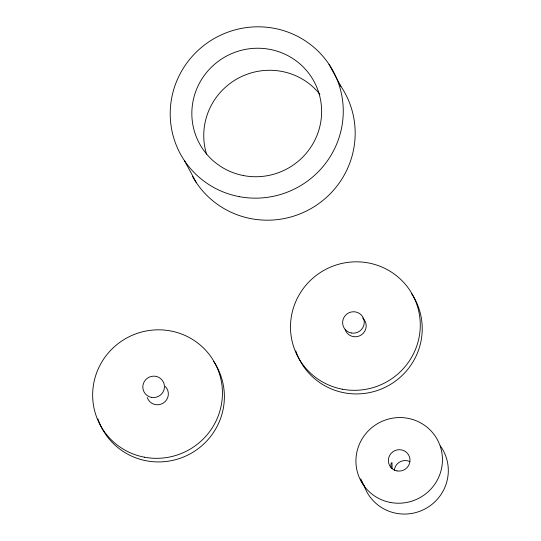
<?xml version="1.0" encoding="UTF-8"?>
<svg xmlns="http://www.w3.org/2000/svg" width="541" height="541" viewBox="0 0 541 541"><rect width="100%" height="100%" fill="white"/><g stroke="black" fill="none" stroke-linecap="round" stroke-linejoin="round"><path stroke-width="0.81" d="M329.002 64.284L340.918 86.323M184.467 160.691L196.383 182.723M360.475 478.846L363.971 485.798L361.645 481.01A6.6 0.365 78.4 0 0 361.422 479.894M392.103 468.743L391.975 462.535L391.211 463.224L390.852 465.192L391.271 468.256M206.547 154.111A65.163 63.987 -28.4 0 1 238.818 77.918A65.163 63.987 -28.4 0 1 319.893 94.33M339.991 84.971A86.878 85.316 -28.4 0 1 313.76 206.939A86.878 85.316 -28.4 0 1 192.522 176.386M440.273 445.831A43.442 42.658 -28.4 0 1 424.644 509.122A43.442 42.658 -28.4 0 1 363.992 485.345M394.261 470.623A10.861 10.664 -28.4 0 1 409.895 461.588M411.539 293.533A65.163 63.987 -28.4 0 1 385.652 387.065A65.163 63.987 -28.4 0 1 295.751 350.852M362.571 317.959A10.861 10.664 -28.4 0 1 361.334 334.92A10.861 10.664 -28.4 0 1 345.117 329.597M165.242 386.436A10.861 10.664 -28.4 0 1 163.199 403.119A10.861 10.664 -28.4 0 1 147.28 397.601M213.695 361.537A65.163 63.987 -28.4 0 1 187.808 455.069A65.163 63.987 -28.4 0 1 97.907 418.862M243.646 175.609A65.163 63.987 -28.4 0 0 318.324 91.314A65.163 63.987 -28.4 0 0 208.231 70.533A65.163 63.987 -28.4 0 0 243.646 175.609M239.284 196.647A86.878 85.316 -28.4 0 0 338.855 84.254A86.878 85.316 -28.4 0 0 192.062 56.548A86.878 85.316 -28.4 0 0 239.284 196.647M390.467 502.474A43.442 42.658 -28.4 0 0 440.252 446.278A43.442 42.658 -28.4 0 0 366.852 432.428A43.442 42.658 -28.4 0 0 390.467 502.474M397.006 470.913A10.861 10.664 -28.4 0 0 409.456 456.868A10.861 10.664 -28.4 0 0 391.102 453.399A10.861 10.664 -28.4 0 0 397.006 470.913M342.297 389.189A65.163 63.987 -28.4 0 0 416.976 304.901A65.163 63.987 -28.4 0 0 306.882 284.12A65.163 63.987 -28.4 0 0 342.297 389.189M351.251 332.979A10.861 10.664 -28.4 0 0 363.694 318.926A10.861 10.664 -28.4 0 0 345.347 315.464A10.861 10.664 -28.4 0 0 351.251 332.979M151.46 397.371A10.861 10.664 -28.4 0 0 163.903 383.319A10.861 10.664 -28.4 0 0 145.556 379.856A10.861 10.664 -28.4 0 0 151.46 397.371M144.461 457.199A65.163 63.987 -28.4 0 0 219.139 372.905A65.163 63.987 -28.4 0 0 109.039 352.123A65.163 63.987 -28.4 0 0 144.461 457.199"/></g></svg>
